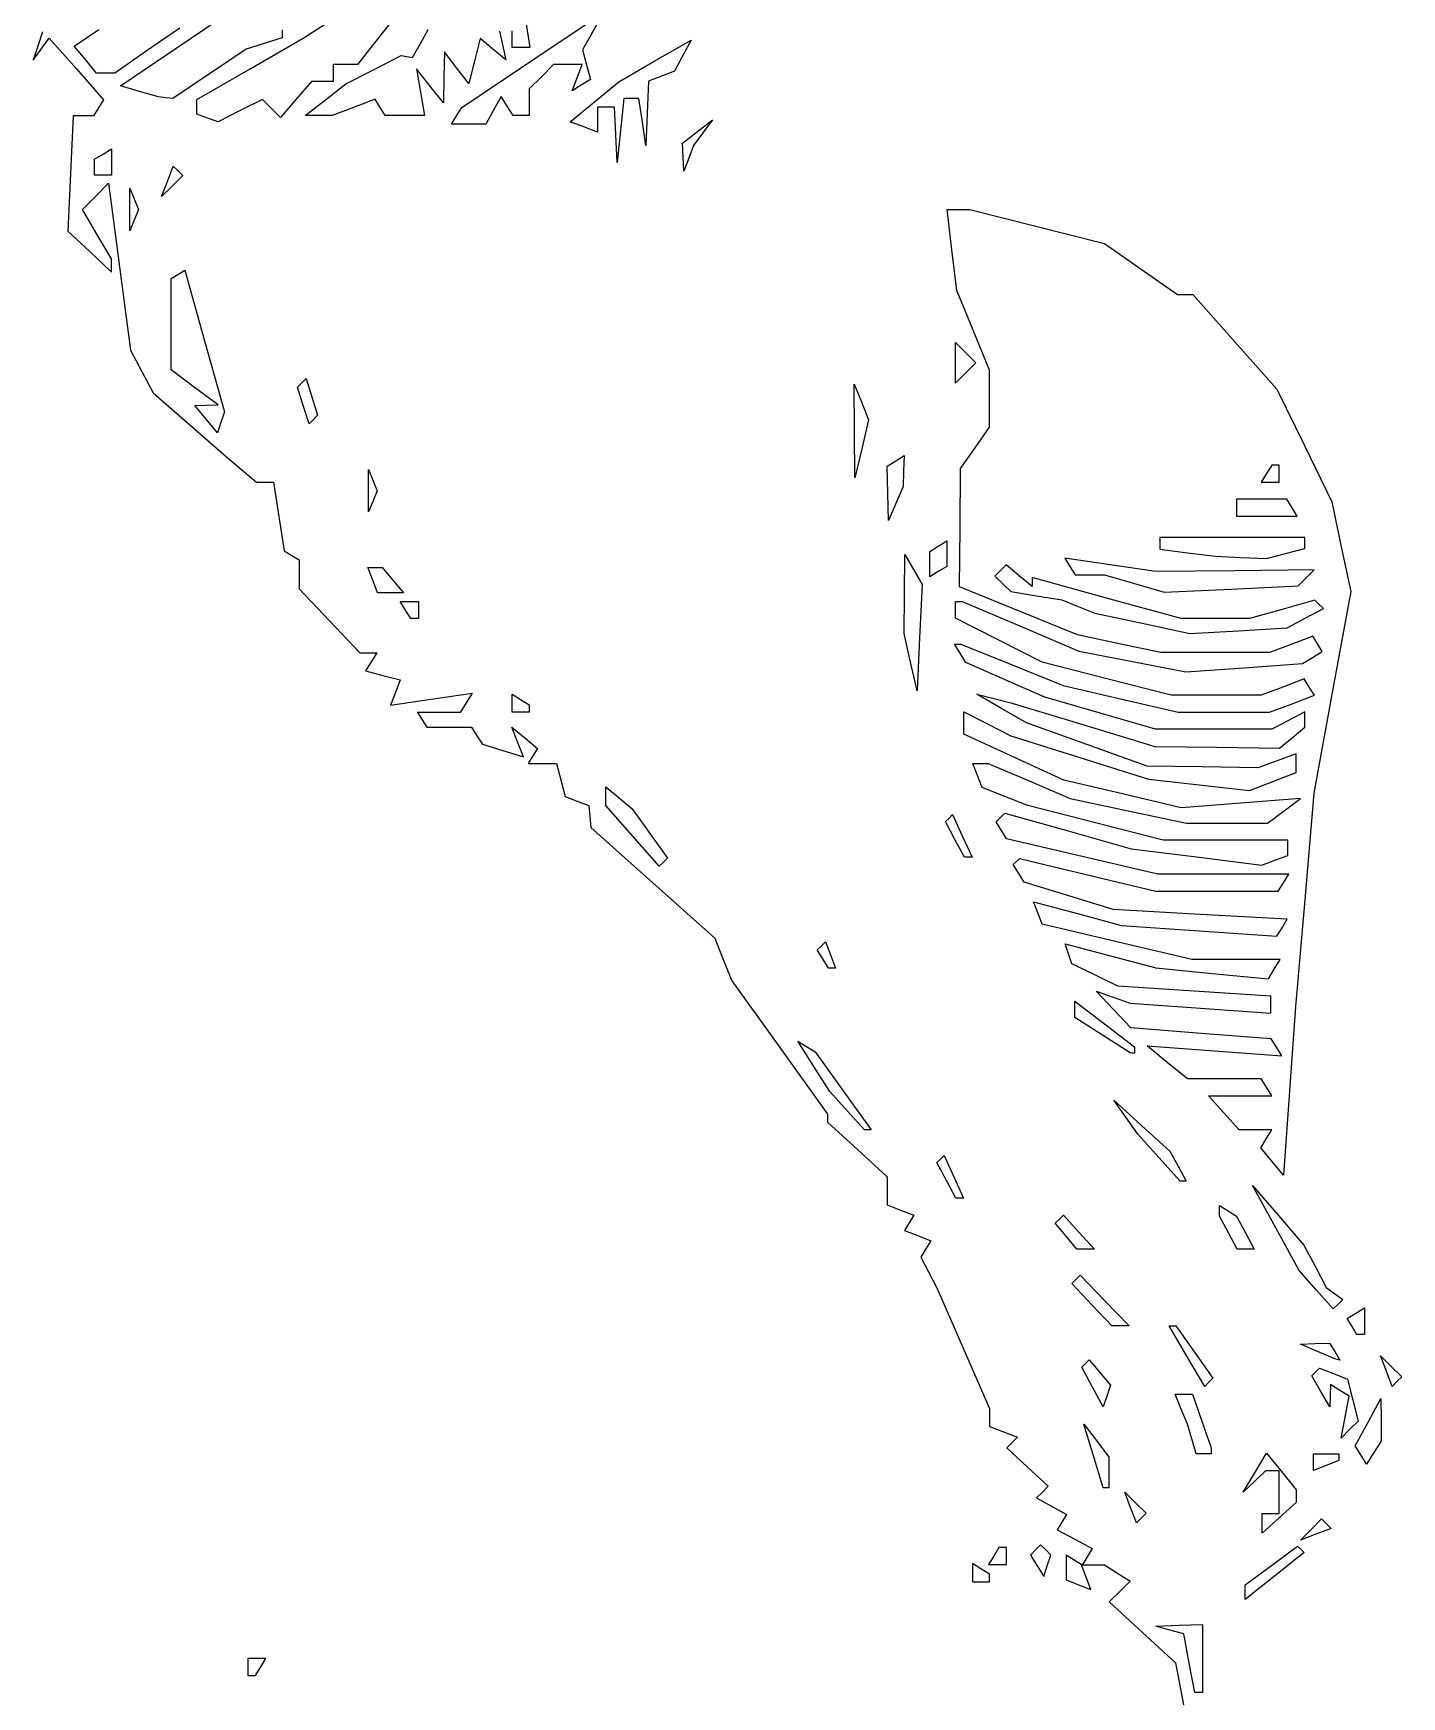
# Model space of a CAD drawing. Extents: x 137 to 489, y 18 to 824.
# Drawn here: x 360.4 to 488.9, y 187.8 to 343.9 of the extents above; entities that cross this region are included whole.
import ezdxf

# ---------------------------------------------------------------- set-up
doc = ezdxf.new("R2010")
doc.units = 0
doc.layers.add('Vrstva_1', color=7, linetype='CONTINUOUS')

msp = doc.modelspace()

# ---------------------------------------------------------------- linework, layer by layer
at = {"layer": 'Vrstva_1', "color": 7}
for p, q in [((385.757348, 343.494255), (390.993279, 346.853877)), ((368.590025, 339.013389), (378.628951, 345.813392)), ((406.556419, 345.613521), (407.029861, 342.613502)), ((407.589477, 341.63725), (414.557348, 346.309852)), ((361.266491, 344.083635), (360.839424, 342.744321)), ((361.163906, 342.451729), (361.915483, 343.498479)), ((361.915483, 343.498479), (364.456998, 340.603852)), ((364.260246, 342.73542), (365.408787, 343.514466)), ((365.408787, 343.514466), (366.557357, 344.293512)), ((374.157241, 344.430822), (371.114249, 342.322016)), ((380.757345, 340.614709), (385.757348, 343.494255)), ((383.757506, 343.51886), (382.0824, 342.987194)), ((383.757506, 344.264939), (383.757506, 343.51886)), ((393.773613, 344.741244), (392.30742, 342.877266)), ((396.750019, 342.986173), (397.486488, 344.302214)), ((404.175855, 344.129272), (404.765433, 341.444891)), ((405.357364, 342.613502), (405.357364, 344.166293)), ((412.701704, 343.699852), (411.966567, 342.38622)), ((413.436869, 345.013483), (412.701704, 343.699852)), ((360.839424, 342.744321), (360.412356, 341.405008)), ((360.412356, 341.405008), (361.163906, 342.451729)), ((365.306769, 341.474457), (364.260246, 342.73542)), ((371.114249, 342.322016), (368.071257, 340.213238)), ((380.407323, 342.455556), (376.966403, 340.133272)), ((382.0824, 342.987194), (380.407323, 342.455556)), ((392.30742, 342.877266), (390.841228, 341.013317)), ((396.013521, 341.670161), (396.750019, 342.986173)), ((399.008239, 342.213506), (398.957499, 339.813496)), ((400.142891, 340.715197), (399.008239, 342.213506)), ((402.341613, 343.456498), (401.80955, 341.336693)), ((403.553537, 342.450709), (402.341613, 343.456498)), ((404.765433, 341.444891), (403.553537, 342.450709)), ((406.193613, 342.613502), (405.357364, 342.613502)), ((407.029861, 342.613502), (406.193613, 342.613502)), ((411.966567, 342.38622), (412.331669, 340.990157)), ((418.754494, 341.345877), (422.151647, 343.297672)), ((422.151647, 343.297672), (421.376712, 341.849707)), ((364.456998, 340.603852), (366.998513, 337.709225)), ((366.353263, 340.213493), (365.306769, 341.474457)), ((375.75737, 337.735191), (380.757345, 340.614709)), ((389.699291, 341.013317), (388.557354, 341.013317)), ((388.557354, 341.013317), (388.557354, 340.213323)), ((390.841228, 341.013317), (389.699291, 341.013317)), ((389.757345, 339.187238), (392.348976, 340.516573)), ((392.348976, 340.516573), (394.94058, 341.845909)), ((394.94058, 341.845909), (395.477065, 341.758035)), ((395.477065, 341.758035), (396.013521, 341.670161)), ((397.639559, 339.013502), (396.372643, 340.613518)), ((396.372643, 340.613518), (396.754072, 338.413521)), ((401.277515, 339.216888), (400.142891, 340.715197)), ((400.621606, 336.96462), (407.589477, 341.63725)), ((401.80955, 341.336693), (401.277515, 339.216888)), ((409.243068, 341.013487), (408.100224, 339.870614)), ((410.585811, 341.013487), (409.243068, 341.013487)), ((411.928526, 341.013487), (410.585811, 341.013487)), ((411.452107, 339.77194), (411.928526, 341.013487)), ((412.331669, 340.990157), (412.696743, 339.594066)), ((415.357313, 339.39411), (418.754494, 341.345877)), ((420.601776, 340.401713), (419.379562, 339.932693)), ((421.376712, 341.849707), (420.601776, 340.401713)), ((367.212302, 340.213493), (366.353263, 340.213493)), ((367.212189, 340.213238), (367.212302, 340.213493)), ((368.071257, 340.213238), (367.212189, 340.213238)), ((370.373698, 338.493118), (368.590025, 339.013389)), ((376.966403, 340.133272), (373.525455, 337.811017)), ((386.512951, 339.413301), (385.065553, 337.722888)), ((387.535153, 339.413301), (386.512951, 339.413301)), ((388.557354, 339.413301), (387.535153, 339.413301)), ((387.849458, 337.700353), (389.757345, 339.187238)), ((388.557354, 340.213323), (388.557354, 339.413301)), ((398.906476, 337.413515), (397.639559, 339.013502)), ((398.957499, 339.813496), (398.906476, 337.413515)), ((408.100224, 339.870614), (406.957351, 338.72777)), ((410.975688, 338.530365), (411.452107, 339.77194)), ((411.836202, 339.06223), (410.975688, 338.530365)), ((412.696743, 339.594066), (411.836202, 339.06223)), ((413.085912, 337.516781), (415.357313, 339.39411)), ((418.15732, 339.463701), (418.037414, 336.438595)), ((419.379562, 339.932693), (418.15732, 339.463701)), ((366.998513, 337.709225), (366.533688, 336.957109)), ((372.15737, 337.972876), (370.373698, 338.493118)), ((372.841342, 337.893222), (372.15737, 337.972876)), ((372.841483, 337.890671), (372.841342, 337.893222)), ((373.525455, 337.811017), (372.841483, 337.890671)), ((375.75737, 337.040986), (375.75737, 337.735191)), ((381.919351, 337.731307), (379.838353, 336.682261)), ((382.768753, 336.881906), (381.919351, 337.731307)), ((385.065553, 337.722888), (383.618183, 336.032476)), ((385.941572, 336.213468), (387.849458, 337.700353)), ((392.500743, 337.752369), (390.476976, 336.982932)), ((392.976255, 336.982932), (392.500743, 337.752369)), ((396.754072, 338.413521), (397.135502, 336.213496)), ((404.335928, 338.018939), (403.606913, 336.71622)), ((404.893871, 337.116217), (404.335928, 338.018939)), ((406.957351, 338.72777), (406.957351, 337.470633)), ((406.957351, 337.470633), (406.957351, 336.213468)), ((410.814482, 335.63948), (413.085912, 337.516781)), ((415.85383, 337.813483), (415.54012, 334.813493)), ((416.5524, 337.813483), (415.85383, 337.813483)), ((417.25097, 337.813483), (416.5524, 337.813483)), ((417.584239, 335.613487), (417.25097, 337.813483)), ((364.163272, 336.203405), (363.916091, 330.788296)), ((365.116082, 336.204198), (364.163272, 336.203405)), ((366.068863, 336.204992), (365.116082, 336.204198)), ((366.533688, 336.957109), (366.068863, 336.204992)), ((375.75737, 336.346809), (375.75737, 337.040986)), ((376.757348, 335.989928), (375.75737, 336.346809)), ((377.757354, 335.633017), (376.757348, 335.989928)), ((379.838353, 336.682261), (377.757354, 335.633017)), ((383.618183, 336.032476), (382.768753, 336.881906)), ((387.197376, 336.213468), (385.941572, 336.213468)), ((387.197405, 336.213496), (387.197376, 336.213468)), ((388.453209, 336.213496), (387.197405, 336.213496)), ((390.476976, 336.982932), (388.453209, 336.213496)), ((393.451795, 336.213496), (392.976255, 336.982932)), ((395.293663, 336.213496), (393.451795, 336.213496)), ((397.135502, 336.213496), (395.293663, 336.213496)), ((399.662929, 335.413474), (400.142268, 336.189061)), ((400.142268, 336.189061), (400.621606, 336.96462)), ((403.606913, 336.71622), (402.877843, 335.413474)), ((405.451786, 336.213468), (404.893871, 337.116217)), ((406.204583, 336.213468), (405.451786, 336.213468)), ((406.957351, 336.213468), (406.204583, 336.213468)), ((414.157323, 337.01349), (413.357329, 337.01349)), ((413.357329, 337.01349), (413.357329, 335.838586)), ((413.357329, 335.838586), (413.357329, 334.66371)), ((414.957317, 337.01349), (414.157323, 337.01349)), ((415.091962, 334.413468), (414.957317, 337.01349)), ((418.037414, 336.438595), (417.917509, 333.41349)), ((422.757241, 334.715528), (424.157216, 335.813471)), ((424.157216, 335.813471), (423.264643, 334.61348)), ((401.2704, 335.413474), (399.662929, 335.413474)), ((402.877843, 335.413474), (401.2704, 335.413474)), ((412.085906, 335.151581), (410.814482, 335.63948)), ((413.357329, 334.66371), (412.085906, 335.151581)), ((415.226324, 331.813474), (415.091962, 334.413468)), ((415.54012, 334.813493), (415.226324, 331.813474)), ((417.917509, 333.41349), (417.584239, 335.613487)), ((421.357238, 333.617556), (422.757241, 334.715528)), ((423.264643, 334.61348), (422.372069, 333.41349)), ((366.157361, 332.119049), (366.957354, 332.613468)), ((366.957354, 332.613468), (367.757348, 333.107915)), ((367.757348, 333.107915), (367.757348, 331.860699)), ((421.42045, 332.315518), (421.357238, 333.617556)), ((422.372069, 333.41349), (421.927795, 332.213471)), ((366.157361, 331.366252), (366.157361, 332.119049)), ((366.157361, 330.613483), (366.157361, 331.366252)), ((367.757348, 331.860699), (367.757348, 330.613483)), ((373.008784, 330.047858), (373.55502, 331.482387)), ((373.55502, 331.482387), (374.002866, 331.034542)), ((374.002866, 331.034542), (374.450683, 330.586696)), ((421.483663, 331.01348), (421.42045, 332.315518)), ((421.927937, 332.213471), (421.483663, 331.01348)), ((421.927795, 332.213471), (421.927937, 332.213471)), ((363.916091, 330.788296), (363.66891, 325.373216)), ((366.957354, 330.613483), (366.157361, 330.613483)), ((366.249005, 328.634391), (367.478957, 329.864372)), ((367.757348, 330.613483), (366.957354, 330.613483)), ((367.478957, 329.864372), (368.503058, 322.036809)), ((372.462576, 328.613357), (373.008784, 330.047858)), ((373.45663, 329.600041), (372.462576, 328.613357)), ((374.450683, 330.586696), (373.45663, 329.600041)), ((365.019024, 327.404409), (366.249005, 328.634391)), ((369.483676, 327.413367), (369.483676, 329.41338)), ((369.483676, 329.41338), (369.887187, 328.413373)), ((369.887187, 328.413373), (370.290699, 327.413367)), ((366.391106, 325.081644), (365.019024, 327.404409)), ((369.483676, 325.413383), (369.483676, 327.413367)), ((369.887187, 326.413361), (369.483676, 325.413383)), ((370.290699, 327.413367), (369.887187, 326.413361)), ((446.639953, 323.615282), (446.187827, 327.415294)), ((446.187827, 327.415294), (447.244554, 327.415294)), ((447.244554, 327.415294), (448.301282, 327.415294)), ((448.301282, 327.415294), (454.629232, 325.80995)), ((363.66891, 325.373216), (365.716063, 323.450022)), ((367.763187, 322.758879), (366.391106, 325.081644)), ((454.629232, 325.80995), (460.957209, 324.204605)), ((365.716063, 323.450022), (367.763187, 321.526828)), ((447.092107, 319.815298), (446.639953, 323.615282)), ((460.957209, 324.204605), (464.380611, 321.809953)), ((367.763187, 322.142854), (367.763187, 322.758879)), ((367.763187, 321.526828), (367.763187, 322.142854)), ((368.503058, 322.036809), (369.527159, 314.209219)), ((373.995269, 321.314003), (374.633178, 321.708246)), ((374.633178, 321.708246), (376.496532, 315.064998)), ((464.380611, 321.809953), (467.803984, 319.415301)), ((373.357361, 320.919732), (373.995269, 321.314003)), ((373.357361, 316.633691), (373.357361, 320.919732)), ((448.624658, 316.066989), (447.092107, 319.815298)), ((467.803984, 319.415301), (468.516614, 319.415301)), ((468.516614, 319.415301), (469.229244, 319.415301)), ((469.229244, 319.415301), (473.184255, 314.977833)), ((373.357361, 312.347622), (373.357361, 316.633691)), ((450.157209, 312.31868), (448.624658, 316.066989)), ((369.527159, 314.209219), (370.594772, 312.207477)), ((376.496532, 315.064998), (378.359887, 308.421751)), ((446.957348, 313.013225), (446.957348, 314.933216)), ((446.957348, 314.933216), (447.917357, 313.973235)), ((447.917357, 313.973235), (448.877367, 313.013225)), ((473.184255, 314.977833), (477.139294, 310.540394)), ((375.557357, 310.706249), (373.357361, 312.347622)), ((446.957348, 311.093235), (446.957348, 313.013225)), ((448.877367, 313.013225), (447.917357, 312.053216)), ((450.157209, 309.644986), (450.157209, 312.31868)), ((370.594772, 312.207477), (371.662384, 310.205735)), ((377.757354, 309.064847), (375.557357, 310.706249)), ((385.211282, 310.734397), (385.611279, 311.134394)), ((385.757348, 309.013824), (385.211282, 310.734397)), ((385.611279, 311.134394), (386.011276, 311.534391)), ((386.011276, 311.534391), (386.557342, 309.813817)), ((437.489943, 306.613814), (437.458762, 311.013836)), ((437.458762, 311.013836), (438.133805, 309.344825)), ((447.917357, 312.053216), (446.957348, 311.093235)), ((371.662384, 310.205735), (375.1128, 307.200926)), ((386.557342, 309.813817), (387.103436, 308.093244)), ((438.133805, 309.344825), (438.808847, 307.675843)), ((450.157209, 306.971291), (450.157209, 309.644986)), ((477.139294, 310.540394), (479.716186, 305.255339)), ((375.561439, 309.013824), (376.659411, 309.039335)), ((376.630157, 307.726101), (375.561439, 309.013824)), ((377.698876, 306.438378), (376.630157, 307.726101)), ((376.659411, 309.039335), (377.757354, 309.064847)), ((378.359887, 308.421751), (378.029367, 307.430249)), ((386.303443, 307.29325), (385.757348, 309.013824)), ((386.703439, 307.693247), (386.303443, 307.29325)), ((387.103436, 308.093244), (386.703439, 307.693247)), ((438.808847, 307.675843), (438.164986, 304.944832)), ((375.1128, 307.200926), (378.563187, 304.196117)), ((378.029367, 307.429909), (377.698876, 306.438378)), ((378.029367, 307.430249), (378.029367, 307.429909)), ((437.521124, 302.21382), (437.489943, 306.613814)), ((448.800945, 305.034945), (450.157209, 306.971291)), ((438.165014, 304.944832), (437.521124, 302.21382)), ((438.164986, 304.944832), (438.165014, 304.944832)), ((447.444652, 303.09857), (448.800945, 305.034945)), ((479.716186, 305.255339), (482.293077, 299.970312)), ((378.563187, 304.196117), (379.963191, 303.000917)), ((379.963191, 303.000917), (381.363222, 301.805008)), ((391.883669, 301.01383), (391.883669, 303.013814)), ((391.883669, 303.013814), (392.287181, 302.013836)), ((440.557569, 303.319389), (441.357562, 303.813836)), ((440.613694, 300.76662), (440.557569, 303.319389)), ((441.357562, 303.813836), (442.157556, 304.308255)), ((442.157556, 304.308255), (442.10143, 302.861027)), ((447.400998, 297.54652), (447.444652, 303.09857)), ((476.651792, 303.413839), (476.157345, 302.613846)), ((477.004564, 303.413839), (476.651792, 303.413839)), ((477.357364, 303.413839), (477.004564, 303.413839)), ((477.357364, 302.613846), (477.357364, 303.413839)), ((381.363222, 301.805008), (382.153776, 301.805008)), ((382.153776, 301.805008), (382.944302, 301.805008)), ((382.944302, 301.805008), (383.458847, 298.587288)), ((392.287181, 302.013836), (392.690693, 301.01383)), ((442.045304, 301.413827), (441.357761, 299.813811)), ((442.10143, 302.861027), (442.045304, 301.413827)), ((476.157345, 302.613846), (475.662926, 301.813852)), ((475.662926, 301.813852), (476.510145, 301.813852)), ((476.510145, 301.813852), (477.357364, 301.813852)), ((477.357364, 301.813852), (477.357364, 302.613846)), ((391.883669, 299.013817), (391.883669, 301.01383)), ((392.287181, 300.013824), (391.883669, 299.013817)), ((392.690693, 301.01383), (392.287181, 300.013824)), ((440.66982, 298.213824), (440.613694, 300.76662)), ((441.357364, 299.813811), (440.66982, 298.213824)), ((441.357761, 299.813811), (441.357364, 299.813811)), ((475.710151, 300.213865), (473.357367, 300.213865)), ((473.357367, 300.213865), (473.357367, 299.413843)), ((478.062935, 300.213865), (475.710151, 300.213865)), ((478.557354, 299.413843), (478.062935, 300.213865)), ((482.293077, 299.970312), (483.177118, 295.755591)), ((383.458847, 298.587288), (383.973392, 295.36954)), ((473.357367, 299.413843), (473.357367, 298.613849)), ((473.357367, 298.613849), (476.20457, 298.613849)), ((476.20457, 298.613849), (479.051773, 298.613849)), ((479.051773, 298.613849), (478.557354, 299.413843)), ((447.357345, 291.994441), (447.400998, 297.54652)), ((383.973392, 295.36954), (384.668306, 294.940063)), ((444.557367, 295.319395), (445.357361, 295.813814)), ((444.557367, 294.119405), (444.557367, 295.319395)), ((445.357361, 295.813814), (446.157354, 296.308233)), ((446.157354, 296.308233), (446.157354, 295.108243)), ((446.157354, 295.108243), (446.157354, 293.908252)), ((472.956406, 296.613893), (466.156885, 296.613893)), ((466.156885, 296.613893), (466.157112, 296.064567)), ((466.157112, 296.064567), (466.157367, 295.515269)), ((466.157367, 295.515269), (468.757361, 295.192602)), ((468.757361, 295.192602), (471.357354, 294.869934)), ((479.755899, 296.613893), (472.956406, 296.613893)), ((476.157345, 294.635735), (477.957345, 295.118107)), ((477.957345, 295.118107), (479.757345, 295.600479)), ((479.756636, 296.107172), (479.755899, 296.613893)), ((479.757345, 295.600479), (479.756636, 296.107172)), ((483.177118, 295.755591), (484.061159, 291.540841)), ((384.668306, 294.940063), (385.363219, 294.510586)), ((385.363219, 294.510586), (385.371723, 293.15778)), ((392.268047, 292.613811), (391.807559, 293.81383)), ((391.807559, 293.81383), (392.484501, 293.81383)), ((392.484501, 293.81383), (393.161443, 293.81383)), ((393.161443, 293.81383), (394.157367, 292.613811)), ((442.183011, 291.313814), (442.208523, 295.01382)), ((442.208523, 295.01382), (443.022435, 293.61651)), ((443.022435, 293.61651), (443.836346, 292.219228)), ((444.557367, 292.919386), (444.557367, 294.119405)), ((446.157354, 293.908252), (445.357361, 293.413833)), ((451.718702, 294.039298), (451.191345, 293.511969)), ((452.938025, 293.027357), (451.718702, 294.039298)), ((461.487373, 294.050806), (457.217405, 294.687638)), ((457.217405, 294.687638), (457.703121, 293.901704)), ((457.703121, 293.901704), (458.188866, 293.11577)), ((465.757342, 293.413975), (461.487373, 294.050806)), ((471.357354, 294.869934), (473.757364, 294.752806)), ((480.632797, 293.569313), (473.195083, 293.491644)), ((473.757364, 294.752806), (476.157345, 294.635735)), ((479.885641, 292.822129), (480.632797, 293.569313)), ((385.371723, 293.15778), (385.380227, 291.805002)), ((392.728535, 291.41382), (392.268047, 292.613811)), ((394.157367, 292.613811), (395.153263, 291.41382)), ((443.836346, 292.219228), (443.598236, 287.216532)), ((445.357361, 293.413833), (444.557367, 292.919386)), ((452.884904, 289.743817), (447.357345, 291.994441)), ((451.191345, 293.511969), (450.664016, 292.984639)), ((450.664016, 292.984639), (451.41069, 292.264129)), ((451.41069, 292.264129), (452.157364, 291.543619)), ((454.157348, 292.015389), (452.938025, 293.027357)), ((461.151723, 290.935644), (454.157348, 292.86)), ((454.157348, 292.86), (454.157348, 292.437694)), ((454.157348, 292.437694), (454.157348, 292.015389)), ((458.188866, 293.11577), (459.573109, 293.114183)), ((459.573109, 293.114183), (460.957351, 293.112567)), ((460.957351, 293.112567), (463.757357, 292.294035)), ((463.757357, 292.294035), (466.557364, 291.475474)), ((473.195083, 293.491644), (465.757342, 293.413975)), ((472.847924, 291.775266), (479.138485, 292.074973)), ((479.138485, 292.074973), (479.885641, 292.822129)), ((385.380227, 291.805002), (388.22366, 288.805011)), ((393.940913, 291.41382), (392.728535, 291.41382)), ((395.153263, 291.41382), (393.940913, 291.41382)), ((395.357357, 289.813833), (394.862939, 290.613827)), ((394.862939, 290.613827), (395.710129, 290.613827)), ((395.710129, 290.613827), (396.557348, 290.613827)), ((396.557348, 290.613827), (396.557348, 289.813833)), ((442.157499, 287.613836), (442.183011, 291.313814)), ((446.957348, 289.828772), (446.957348, 290.615301)), ((446.957348, 290.615301), (447.273581, 290.615301)), ((447.273581, 290.615301), (447.589814, 290.615301)), ((447.589814, 290.615301), (453.073578, 288.288737)), ((452.157364, 291.543619), (454.557345, 291.155329)), ((454.557345, 291.155329), (456.957354, 290.767039)), ((456.957354, 290.767039), (458.497417, 290.149824)), ((468.146098, 289.011288), (461.151723, 290.935644)), ((466.557364, 291.475474), (472.847924, 291.775153)), ((472.847924, 291.775153), (472.847924, 291.775266)), ((480.707376, 290.730331), (477.632381, 289.876479)), ((481.100882, 290.336854), (480.707376, 290.730331)), ((484.061159, 291.540841), (482.33588, 282.078057)), ((395.851776, 289.013811), (395.357357, 289.813833)), ((396.204576, 289.013811), (395.851776, 289.013811)), ((396.557348, 289.013811), (396.204576, 289.013811)), ((396.557348, 289.813833), (396.557348, 289.013811)), ((446.957348, 289.042243), (446.957348, 289.828772)), ((451.034079, 286.976409), (446.957348, 289.042243)), ((458.412463, 287.493165), (452.884904, 289.743817)), ((458.497417, 290.149824), (460.03748, 289.532608)), ((460.03748, 289.532608), (464.497427, 288.565597)), ((471.351742, 289.016957), (468.146098, 289.011288)), ((474.557357, 289.022627), (471.351742, 289.016957)), ((477.632381, 289.876479), (474.557357, 289.022627)), ((478.10863, 288.131329), (479.801509, 289.037339)), ((479.801509, 289.037339), (481.494387, 289.943348)), ((481.494387, 289.943348), (481.100882, 290.336854)), ((388.22366, 288.805011), (391.067121, 285.80502)), ((442.757509, 284.913836), (442.157499, 287.613836)), ((453.073578, 288.288737), (458.557342, 285.962202)), ((462.324274, 286.654224), (458.412463, 287.493165)), ((464.497427, 288.565597), (468.957345, 287.598557)), ((468.957345, 287.598557), (473.532973, 287.863597)), ((473.532973, 287.86629), (478.10863, 288.131329)), ((473.532973, 287.863597), (473.532973, 287.86629)), ((480.500702, 287.354154), (478.476964, 286.584718)), ((480.942085, 286.639994), (480.500702, 287.354154)), ((391.067121, 285.80502), (391.86394, 285.80502)), ((391.86394, 285.80502), (392.660787, 285.80502)), ((392.660787, 285.80502), (392.133061, 284.951169)), ((443.5956, 287.216532), (443.35749, 282.213836)), ((443.598236, 287.216532), (443.5956, 287.216532)), ((447.398277, 285.749093), (446.862926, 286.615304)), ((446.862926, 286.615304), (447.172214, 286.615304)), ((447.172214, 286.615304), (447.481502, 286.615304)), ((447.933628, 284.882882), (447.398277, 285.749093)), ((447.481502, 286.615304), (452.28223, 284.664586)), ((455.110781, 284.910605), (451.034079, 286.976409)), ((458.557342, 285.962202), (463.570072, 284.982151)), ((466.236113, 285.815282), (462.324274, 286.654224)), ((471.344655, 285.815282), (466.236113, 285.815282)), ((476.453197, 285.815282), (471.344655, 285.815282)), ((478.476964, 286.584718), (476.453197, 285.815282)), ((480.461329, 285.355956), (481.383439, 285.925861)), ((481.383439, 285.925861), (480.942085, 286.639994)), ((392.133061, 284.951169), (391.605364, 284.097317)), ((443.35749, 282.213836), (442.757509, 284.913836)), ((451.645483, 283.262343), (447.933628, 284.882882)), ((452.28223, 284.664586), (457.082929, 282.713896)), ((461.162041, 283.362945), (455.110781, 284.910605)), ((463.570072, 284.982151), (468.582775, 284.002129)), ((468.582775, 284.002129), (474.061011, 284.394076)), ((474.061011, 284.394076), (479.539219, 284.78605)), ((479.539219, 284.78605), (480.461329, 285.355956)), ((391.605364, 284.097317), (393.230494, 283.672346)), ((393.230494, 283.672346), (394.855625, 283.247348)), ((394.855625, 283.247348), (394.400211, 282.060539)), ((455.357367, 281.641805), (451.645483, 283.262343)), ((457.082929, 282.713896), (462.469776, 281.464583)), ((467.213301, 281.815285), (461.162041, 283.362945)), ((479.700709, 283.354157), (477.676942, 282.584721)), ((480.177156, 282.583219), (479.700709, 283.354157)), ((394.400211, 282.060539), (393.944797, 280.873757)), ((393.944797, 280.873757), (397.769499, 281.447291)), ((397.769499, 281.447291), (401.594173, 282.020854)), ((401.033055, 281.112917), (400.471937, 280.205008)), ((401.594173, 282.020854), (401.033055, 281.112917)), ((405.357364, 281.061043), (405.357364, 281.908261)), ((405.357364, 281.908261), (406.157357, 281.413814)), ((405.357364, 280.213824), (405.357364, 281.061043)), ((406.157357, 281.413814), (406.957351, 280.919395)), ((451.290104, 280.565915), (448.957361, 281.907014)), ((448.957361, 281.907014), (450.557348, 281.507726)), ((450.557348, 281.507726), (452.157364, 281.108466)), ((452.157364, 281.108466), (458.915301, 279.062022)), ((460.554803, 280.128529), (455.357367, 281.641805)), ((462.469776, 281.464583), (467.856652, 280.215298)), ((471.433238, 281.815285), (467.213301, 281.815285)), ((475.653203, 281.815285), (471.433238, 281.815285)), ((477.676942, 282.584721), (475.653203, 281.815285)), ((478.553414, 281.013789), (480.653632, 281.81228)), ((480.653632, 281.81228), (480.177156, 282.583219)), ((482.33588, 282.078057), (480.610602, 272.615301)), ((398.471924, 280.205008), (396.47194, 280.205008)), ((396.47194, 280.205008), (396.904564, 279.50502)), ((396.904564, 279.50502), (397.337187, 278.805005)), ((400.471937, 280.205008), (398.471924, 280.205008)), ((406.157357, 280.213824), (405.357364, 280.213824)), ((406.957351, 280.213824), (406.157357, 280.213824)), ((406.957351, 280.919395), (406.957351, 280.566595)), ((406.957351, 280.566595), (406.957351, 280.213824)), ((447.757342, 279.202025), (447.757342, 280.256088)), ((447.757342, 280.256088), (449.957367, 279.126539)), ((453.622876, 279.224816), (451.290104, 280.565915)), ((465.752268, 278.615282), (460.554803, 280.128529)), ((467.856652, 280.215298), (472.15491, 280.215298)), ((472.15491, 280.215298), (476.453197, 280.215298)), ((476.453197, 280.215298), (478.553414, 281.013789)), ((479.757345, 280.271594), (478.20994, 279.443424)), ((479.757345, 279.541389), (479.757345, 280.271594)), ((479.757345, 278.811213), (479.757345, 279.541389)), ((397.337187, 278.805005), (399.442734, 278.805005)), ((399.442734, 278.805005), (401.548309, 278.805005)), ((401.548309, 278.805005), (402.057326, 278.012835)), ((402.057326, 278.012835), (402.566343, 277.220665)), ((405.869046, 277.425836), (405.329726, 278.83131)), ((405.329726, 278.83131), (406.539241, 277.827534)), ((447.757342, 278.147962), (447.757342, 279.202025)), ((452.446101, 275.995786), (447.757342, 278.147962)), ((449.957367, 279.126539), (452.157364, 277.996961)), ((452.157364, 277.996961), (458.62577, 275.96058)), ((459.290126, 277.189087), (453.622876, 279.224816)), ((458.915301, 279.062022), (465.673238, 277.015606)), ((471.207402, 278.615282), (465.752268, 278.615282)), ((476.662535, 278.615282), (471.207402, 278.615282)), ((478.20994, 279.443424), (476.662535, 278.615282)), ((478.569685, 277.825521), (479.757345, 278.811213)), ((402.566343, 277.220665), (404.487354, 276.620513)), ((404.487354, 276.620513), (406.408394, 276.020362)), ((406.408394, 276.020362), (405.869046, 277.425836)), ((406.539241, 277.827534), (407.748728, 276.823729)), ((407.748728, 276.823729), (407.310321, 276.114359)), ((464.957348, 275.153357), (459.290126, 277.189087)), ((465.673238, 277.015606), (471.527632, 276.927732)), ((471.527632, 276.927732), (477.382025, 276.839858)), ((477.382025, 276.839858), (478.569685, 277.825521)), ((407.310321, 276.114359), (406.871915, 275.405017)), ((406.871915, 275.405017), (408.194022, 275.405017)), ((408.194022, 275.405017), (409.516129, 275.405017)), ((409.516129, 275.405017), (409.920066, 273.860334)), ((449.039934, 274.288252), (448.607565, 275.415024)), ((448.607565, 275.415024), (449.316142, 275.415024)), ((449.316142, 275.415024), (450.024718, 275.415024)), ((450.024718, 275.415024), (453.871672, 273.766025)), ((457.134832, 273.843609), (452.446101, 275.995786)), ((458.62577, 275.96058), (465.094205, 273.924227)), ((470.157364, 275.084192), (464.957348, 275.153357)), ((475.357351, 275.015027), (470.157364, 275.084192)), ((477.157351, 275.668923), (475.357351, 275.015027)), ((478.957351, 276.322847), (477.157351, 275.668923)), ((478.957351, 275.449124), (478.957351, 276.322847)), ((478.957351, 274.575402), (478.957351, 275.449124)), ((409.920066, 273.860334), (410.324003, 272.315679)), ((449.472331, 273.161509), (449.039934, 274.288252)), ((453.871672, 273.766025), (457.718627, 272.117027)), ((462.646091, 272.547354), (457.134832, 273.843609)), ((465.094205, 273.924227), (469.825767, 273.400413)), ((469.825767, 273.400413), (474.557357, 272.87657)), ((474.557357, 272.87657), (476.757354, 273.726)), ((476.757354, 273.726), (478.957351, 274.575402)), ((410.324003, 272.315679), (411.445191, 271.885465)), ((411.445191, 271.885465), (412.56635, 271.455222)), ((414.157351, 272.339632), (414.157351, 273.209754)), ((414.157351, 273.209754), (415.394702, 272.182847)), ((414.157351, 271.469537), (414.157351, 272.339632)), ((415.394702, 272.182847), (416.632054, 271.155969)), ((451.614841, 272.31463), (449.472331, 273.161509)), ((453.757351, 271.46778), (451.614841, 272.31463)), ((457.718627, 272.117027), (463.190287, 270.966019)), ((468.157351, 271.251099), (462.646091, 272.547354)), ((473.757364, 271.689534), (468.157351, 271.251099)), ((479.357348, 272.12794), (473.757364, 271.689534)), ((477.804444, 270.97149), (479.357348, 272.12794)), ((480.610602, 272.615301), (479.749606, 262.615294)), ((412.56635, 271.455222), (412.650539, 270.430101)), ((412.650539, 270.430101), (412.734728, 269.405008)), ((416.66383, 268.614822), (414.157351, 271.469537)), ((416.632054, 271.155969), (418.281959, 268.838844)), ((446.027726, 269.950876), (446.362583, 270.285761)), ((446.362583, 270.285761), (446.697439, 270.620617)), ((446.697439, 270.620617), (447.610252, 268.617232)), ((450.797131, 269.921452), (451.205773, 270.330094)), ((451.205773, 270.330094), (451.614416, 270.738737)), ((451.614416, 270.738737), (457.541773, 269.075509)), ((460.108035, 269.841402), (453.757351, 271.46778)), ((463.190287, 270.966019), (468.661946, 269.815011)), ((476.25154, 269.815011), (477.804444, 270.97149)), ((412.734728, 269.405008), (418.553972, 264.20502)), ((419.17028, 265.760107), (416.66383, 268.614822)), ((418.281959, 268.838844), (419.931893, 266.52172)), ((446.920696, 268.282375), (446.027726, 269.950876)), ((447.610252, 268.617232), (448.523065, 266.613846)), ((451.284293, 269.13325), (450.797131, 269.921452)), ((451.771427, 268.34502), (451.284293, 269.13325)), ((457.541773, 269.075509), (463.469159, 267.41228)), ((466.45869, 268.215024), (460.108035, 269.841402)), ((468.661946, 269.815011), (472.456743, 269.815011)), ((472.456743, 269.815011), (476.25154, 269.815011)), ((447.813638, 266.613846), (446.920696, 268.282375)), ((458.863427, 266.680006), (451.771427, 268.34502)), ((463.469159, 267.41228), (469.602539, 266.634652)), ((472.308038, 268.215024), (466.45869, 268.215024)), ((478.157357, 268.215024), (472.308038, 268.215024)), ((478.157357, 267.500608), (478.157357, 268.215024)), ((478.157357, 266.786192), (478.157357, 267.500608)), ((419.551087, 266.140913), (419.17028, 265.760107)), ((419.931893, 266.52172), (419.551087, 266.140913)), ((448.168337, 266.613846), (447.813638, 266.613846)), ((448.523065, 266.613846), (448.168337, 266.613846)), ((452.397146, 265.920293), (452.680724, 266.203871)), ((452.911606, 265.087871), (452.397146, 265.920293)), ((452.680724, 266.203871), (452.964302, 266.487449)), ((452.964302, 266.487449), (459.360822, 264.95691)), ((465.955398, 265.01502), (458.863427, 266.680006)), ((469.602539, 266.634652), (475.735918, 265.856995)), ((475.735918, 265.856995), (476.946652, 266.321594)), ((476.946652, 266.321594), (478.157357, 266.786192)), ((418.553972, 264.20502), (424.373216, 259.005005)), ((453.426094, 264.25542), (452.911606, 265.087871)), ((457.59172, 262.976655), (453.426094, 264.25542)), ((459.360822, 264.95691), (465.757342, 263.426343)), ((472.103603, 265.01502), (465.955398, 265.01502)), ((478.25178, 265.01502), (472.103603, 265.01502)), ((477.262942, 263.415005), (477.757361, 264.215027)), ((477.757361, 264.215027), (478.25178, 265.01502)), ((454.682154, 261.377093), (454.275071, 262.437987)), ((454.275071, 262.437987), (458.416205, 261.317594)), ((461.757345, 261.697918), (457.59172, 262.976655)), ((465.757342, 263.426343), (471.510142, 263.420674)), ((471.510142, 263.420674), (477.262942, 263.415005)), ((479.749606, 262.615294), (478.888639, 252.615288)), ((455.089266, 260.316198), (454.682154, 261.377093)), ((458.416205, 261.317594), (462.557367, 260.197228)), ((469.934277, 261.242164), (461.757345, 261.697918)), ((478.111238, 260.786438), (469.934277, 261.242164)), ((477.617244, 259.987153), (478.111238, 260.786438)), ((462.122334, 258.665017), (455.089266, 260.316198)), ((462.557367, 260.197228), (469.840309, 259.692576)), ((469.840309, 259.692576), (477.123279, 259.187896)), ((477.123279, 259.187896), (477.617244, 259.987153)), ((424.373216, 259.005005), (425.170375, 257.00502)), ((433.99715, 257.920299), (434.378409, 258.301587)), ((434.52445, 257.067071), (433.99715, 257.920299)), ((434.378409, 258.301587), (434.759698, 258.682847)), ((434.759698, 258.682847), (435.233424, 257.448359)), ((457.569808, 257.553751), (457.264091, 258.493635)), ((457.264091, 258.493635), (461.510731, 257.356602)), ((469.155402, 257.013865), (462.122334, 258.665017)), ((425.170375, 257.00502), (425.967534, 255.005008)), ((435.05178, 256.213843), (434.52445, 257.067071)), ((435.379465, 256.213843), (435.05178, 256.213843)), ((435.233424, 257.448359), (435.70715, 256.213843)), ((435.70715, 256.213843), (435.379465, 256.213843)), ((457.875496, 256.613839), (457.569808, 257.553751)), ((460.036432, 255.560598), (457.875496, 256.613839)), ((461.510731, 257.356602), (465.757342, 256.21954)), ((465.757342, 256.21954), (471.045572, 255.712195)), ((473.303594, 257.013865), (469.155402, 257.013865)), ((477.451786, 257.013865), (473.303594, 257.013865)), ((476.333773, 255.204879), (476.892765, 256.109357)), ((476.892765, 256.109357), (477.451786, 257.013865)), ((425.967534, 255.005008), (430.466882, 248.7564)), ((462.197395, 254.507357), (460.036432, 255.560598)), ((469.377383, 254.042192), (462.197395, 254.507357)), ((471.045572, 255.712195), (476.333773, 255.204879)), ((458.157487, 252.333836), (458.157487, 253.095987)), ((458.157487, 253.095987), (460.957493, 250.960309)), ((461.791871, 252.312832), (460.157357, 254.036381)), ((460.157357, 254.036381), (461.757345, 253.472712)), ((461.757345, 253.472712), (463.357361, 252.909071)), ((476.557342, 253.577027), (469.377383, 254.042192)), ((476.557342, 252.776608), (476.557342, 253.577027)), ((458.157487, 251.571685), (458.157487, 252.333836)), ((460.757509, 249.906586), (458.157487, 251.571685)), ((463.426356, 250.589282), (461.791871, 252.312832)), ((463.357361, 252.909071), (469.957351, 252.44263)), ((469.957351, 252.44263), (476.557342, 251.976217)), ((476.557342, 251.976217), (476.557342, 252.776608)), ((478.888639, 252.615288), (478.322929, 244.687663)), ((463.357502, 248.241515), (460.757509, 249.906586)), ((460.957493, 250.960309), (463.757499, 248.824658)), ((470.019232, 250.080888), (463.426356, 250.589282)), ((476.612107, 249.572494), (470.019232, 250.080888)), ((430.466882, 248.7564), (434.96623, 242.507792)), ((433.663228, 246.982904), (432.157351, 249.351959)), ((432.157351, 249.351959), (432.974466, 248.848724)), ((432.974466, 248.848724), (433.791609, 248.34549)), ((433.791609, 248.34549), (436.424173, 244.679669)), ((463.757499, 248.824658), (463.757499, 248.519594)), ((463.757499, 248.519594), (463.757499, 248.214557)), ((466.845987, 247.358183), (464.957348, 248.902498)), ((464.957348, 248.902498), (471.281754, 248.433307)), ((471.281754, 248.433307), (477.606132, 247.964088)), ((477.109134, 248.768306), (476.612107, 249.572494)), ((477.606132, 247.964088), (477.109134, 248.768306)), ((435.169106, 244.613849), (433.663228, 246.982904)), ((463.557345, 248.227342), (463.357502, 248.241515)), ((463.557373, 248.228731), (463.557345, 248.227342)), ((463.757499, 248.214557), (463.557373, 248.228731)), ((468.734598, 245.813839), (466.845987, 247.358183)), ((472.198762, 245.813839), (468.734598, 245.813839)), ((475.662926, 245.813839), (472.198762, 245.813839)), ((476.157345, 245.013846), (475.662926, 245.813839)), ((436.802683, 242.813849), (435.169106, 244.613849)), ((436.424173, 244.679669), (439.056765, 241.013849)), ((462.948009, 242.213839), (461.818573, 243.813855)), ((461.818573, 243.813855), (464.456863, 241.413846)), ((472.157348, 242.613865), (470.709383, 244.213852)), ((470.709383, 244.213852), (473.680573, 244.213852)), ((473.680573, 244.213852), (476.651792, 244.213852)), ((476.651792, 244.213852), (476.157345, 245.013846)), ((478.323071, 244.686217), (477.757361, 236.758564)), ((478.322929, 244.687663), (478.323071, 244.686217)), ((434.96623, 242.507792), (434.96623, 242.131691)), ((434.96623, 242.131691), (434.96623, 241.755591)), ((438.436261, 241.013849), (436.802683, 242.813849)), ((464.077446, 240.613852), (462.948009, 242.213839)), ((473.605342, 241.013849), (472.157348, 242.613865)), ((434.96623, 241.755591), (437.766236, 239.185843)), ((438.746513, 241.013849), (438.436261, 241.013849)), ((439.056765, 241.013849), (438.746513, 241.013849)), ((466.06714, 238.413855), (464.077446, 240.613852)), ((464.456863, 241.413846), (467.095153, 239.013865)), ((475.128567, 241.013849), (473.605342, 241.013849)), ((476.651792, 241.013849), (475.128567, 241.013849)), ((476.135688, 240.178819), (476.651792, 241.013849)), ((437.766236, 239.185843), (440.566243, 236.616094)), ((467.095153, 239.013865), (467.854469, 237.613861)), ((475.619613, 239.343761), (476.135688, 240.178819)), ((476.688472, 238.051162), (475.619613, 239.343761)), ((445.227732, 237.950872), (445.562589, 238.285757)), ((446.120674, 236.282372), (445.227732, 237.950872)), ((445.562589, 238.285757), (445.897446, 238.620614)), ((445.897446, 238.620614), (446.810258, 236.617228)), ((468.056806, 236.213858), (466.06714, 238.413855)), ((467.854469, 237.613861), (468.613757, 236.213858)), ((477.757361, 236.758564), (476.688472, 238.051162)), ((440.566243, 236.616094), (440.566243, 235.296142)), ((447.013644, 234.613843), (446.120674, 236.282372)), ((446.810258, 236.617228), (447.723043, 234.613843)), ((468.335169, 236.213858), (468.056806, 236.213858)), ((468.613757, 236.213858), (468.335169, 236.213858)), ((477.032343, 231.813836), (474.841474, 235.813833)), ((474.841474, 235.813833), (477.25852, 233.013855)), ((440.566243, 235.296142), (440.566243, 233.976189)), ((447.368343, 234.613843), (447.013644, 234.613843)), ((447.723043, 234.613843), (447.368343, 234.613843)), ((440.566243, 233.976189), (441.816945, 233.496255)), ((441.816945, 233.496255), (443.067647, 233.016321)), ((443.067647, 233.016321), (442.621531, 232.294479)), ((456.329367, 232.252526), (456.714935, 232.638094)), ((456.714935, 232.638094), (457.100504, 233.023663)), ((457.100504, 233.023663), (458.55292, 231.418772)), ((471.757351, 233.408466), (471.757351, 233.908271)), ((471.757351, 233.908271), (472.553036, 233.416517)), ((471.757351, 232.908661), (471.757351, 233.408466)), ((472.585493, 231.361257), (471.757351, 232.908661)), ((472.553036, 233.416517), (473.34875, 232.924734)), ((473.34875, 232.924734), (474.1812, 231.369307)), ((477.25852, 233.013855), (479.675594, 230.213849)), ((442.621531, 232.294479), (442.175443, 231.572665)), ((442.175443, 231.572665), (443.421553, 231.094488)), ((443.421553, 231.094488), (444.667635, 230.616312)), ((457.341307, 231.033203), (456.329367, 232.252526)), ((458.55292, 231.418772), (460.005335, 229.813852)), ((473.413663, 229.813852), (472.585493, 231.361257)), ((474.1812, 231.369307), (475.01365, 229.813852)), ((479.223213, 227.813839), (477.032343, 231.813836)), ((444.189827, 229.843191), (443.712047, 229.070098)), ((444.667635, 230.616312), (444.189827, 229.843191)), ((458.353276, 229.813852), (457.341307, 231.033203)), ((459.179291, 229.813852), (458.353276, 229.813852)), ((460.005335, 229.813852), (459.179291, 229.813852)), ((474.213657, 229.813852), (473.413663, 229.813852)), ((475.01365, 229.813852), (474.213657, 229.813852)), ((479.675594, 230.213849), (480.7152, 228.213836)), ((443.712047, 229.070098), (444.458098, 227.637553)), ((480.7152, 228.213836), (481.754806, 226.213852)), ((444.458098, 227.637553), (445.204176, 226.205008)), ((457.884369, 226.607528), (458.279178, 227.002337)), ((459.760309, 224.61069), (457.884369, 226.607528)), ((458.279178, 227.002337), (458.673987, 227.397146)), ((458.673987, 227.397146), (460.965345, 225.005499)), ((480.826772, 226.016986), (479.223213, 227.813839)), ((445.204176, 226.205008), (447.6852, 220.541216)), ((460.965345, 225.005499), (463.256702, 222.613852)), ((482.430331, 224.220161), (480.826772, 226.016986)), ((481.754806, 226.213852), (482.532917, 225.657354)), ((482.532917, 225.657354), (483.311027, 225.100857)), ((483.311027, 225.100857), (482.870665, 224.660494)), ((461.636249, 222.613852), (459.760309, 224.61069)), ((482.870665, 224.660494), (482.430331, 224.220161)), ((483.731263, 223.303294), (484.544296, 223.805792)), ((484.191524, 222.558576), (483.731263, 223.303294)), ((484.544296, 223.805792), (485.357357, 224.308261)), ((485.357357, 224.308261), (485.357357, 223.061074)), ((462.446476, 222.613852), (461.636249, 222.613852)), ((463.256702, 222.613852), (462.446476, 222.613852)), ((468.683518, 219.779773), (467.011304, 222.613937)), ((467.011304, 222.613937), (467.329861, 222.613937)), ((467.329861, 222.613937), (467.648391, 222.613937)), ((467.648391, 222.613937), (469.390167, 220.167865)), ((484.651786, 221.813858), (484.191524, 222.558576)), ((485.004557, 221.813858), (484.651786, 221.813858)), ((485.357357, 221.813858), (485.004557, 221.813858)), ((485.357357, 223.061074), (485.357357, 221.813858)), ((447.6852, 220.541216), (450.166224, 214.877395)), ((469.390167, 220.167865), (471.131887, 217.72182)), ((479.357376, 220.901301), (480.710154, 220.957427)), ((480.957392, 220.213757), (479.357376, 220.901301)), ((480.710154, 220.957427), (482.062961, 221.013553)), ((482.55738, 219.526214), (480.957392, 220.213757)), ((482.062961, 221.013553), (482.55738, 220.213559)), ((482.55738, 220.213559), (483.051798, 219.413537)), ((458.82771, 218.750967), (459.178526, 219.101783)), ((459.826583, 216.88458), (458.82771, 218.750967)), ((459.178526, 219.101783), (459.529342, 219.452598)), ((459.529342, 219.452598), (460.518973, 218.260176)), ((470.355704, 216.945609), (468.683518, 219.779773)), ((480.767159, 218.292775), (481.125969, 218.651613)), ((481.125969, 218.651613), (482.447395, 218.144523)), ((482.804561, 219.470088), (482.55738, 219.526214)), ((482.804617, 219.469663), (482.804561, 219.470088)), ((483.051798, 219.413537), (482.804617, 219.469663)), ((487.408791, 218.379345), (486.862554, 219.813846)), ((486.862554, 219.813846), (487.856636, 218.827191)), ((487.856636, 218.827191), (488.85069, 217.840507)), ((460.518973, 218.260176), (461.508605, 217.067726)), ((461.508605, 217.067726), (461.16703, 216.042973)), ((470.743795, 217.333729), (470.355704, 216.945609)), ((471.131887, 217.72182), (470.743795, 217.333729)), ((480.408321, 217.933937), (480.767159, 218.292775)), ((481.257326, 216.473953), (480.408321, 217.933937)), ((482.157354, 217.108375), (482.131843, 216.061143)), ((483.032693, 216.567383), (482.157354, 217.108375)), ((482.447395, 218.144523), (483.768794, 217.637461)), ((483.768794, 217.637461), (484.263326, 215.667128)), ((487.955027, 216.944844), (487.408791, 218.379345)), ((488.402844, 217.39269), (487.955027, 216.944844)), ((488.85069, 217.840507), (488.402844, 217.39269)), ((460.825455, 215.018192), (459.826583, 216.88458)), ((461.16703, 216.042973), (460.825455, 215.018192)), ((468.16251, 214.813928), (467.58617, 216.213931)), ((467.58617, 216.213931), (468.393506, 216.213931)), ((468.393506, 216.213931), (469.200841, 216.213931)), ((469.200841, 216.213931), (470.079099, 213.694554)), ((482.106331, 215.01394), (481.257326, 216.473953)), ((482.131843, 216.061143), (482.106331, 215.01394)), ((483.908032, 216.026391), (483.032693, 216.567383)), ((483.532044, 214.059515), (483.908032, 216.026391)), ((484.263326, 215.667128), (484.757858, 213.696794)), ((485.689833, 213.594917), (486.893282, 215.813877)), ((486.893282, 215.813877), (486.913124, 213.813893)), ((450.166224, 214.877395), (450.166224, 214.026803)), ((450.166224, 214.026803), (450.166224, 213.176183)), ((468.738879, 213.413953), (468.16251, 214.813928)), ((483.156028, 212.092611), (483.532044, 214.059515)), ((450.166224, 213.176183), (451.480734, 212.671757)), ((451.480734, 212.671757), (452.795244, 212.167332)), ((459.926192, 210.413877), (459.026702, 213.413896)), ((459.026702, 213.413896), (460.191969, 211.860992)), ((469.141427, 212.01395), (468.738879, 213.413953)), ((470.079099, 213.694554), (470.957357, 211.175178)), ((483.95812, 212.894702), (483.156028, 212.092611)), ((484.757858, 213.696794), (483.955767, 212.894702)), ((483.955767, 212.894702), (483.95812, 212.894702)), ((484.486384, 211.375928), (485.689833, 213.594917)), ((486.913124, 213.813893), (486.932967, 211.81388)), ((452.293739, 211.665855), (451.792261, 211.164378)), ((451.792261, 211.164378), (453.729883, 209.368658)), ((452.795244, 212.167332), (452.293739, 211.665855)), ((460.191969, 211.860992), (461.357235, 210.308088)), ((469.543975, 210.613946), (469.141427, 212.01395)), ((470.957357, 211.175178), (470.957357, 210.894548)), ((470.957357, 210.894548), (470.957357, 210.613918)), ((485.021877, 210.50949), (484.486384, 211.375928)), ((486.932967, 211.81388), (486.245225, 210.728466)), ((453.729883, 209.368658), (455.667477, 207.572939)), ((460.825682, 207.413887), (459.926192, 210.413877)), ((461.357235, 210.308088), (461.357235, 208.860973)), ((470.250652, 210.613946), (469.543975, 210.613946)), ((470.957357, 210.613918), (470.250652, 210.613946)), ((475.063257, 208.841131), (476.157345, 210.669732)), ((476.157345, 210.669732), (477.557348, 208.952504)), ((480.557367, 209.838983), (480.557367, 210.61389)), ((480.557367, 210.61389), (481.757357, 210.61389)), ((480.557367, 209.064104), (480.557367, 209.838983)), ((481.757357, 209.524592), (480.557367, 209.064104)), ((481.757357, 210.61389), (482.957348, 210.61389)), ((482.957348, 209.98508), (481.757357, 209.524592)), ((482.957348, 210.61389), (482.957348, 210.299471)), ((482.957348, 210.299471), (482.957348, 209.98508)), ((485.557342, 209.643052), (485.021877, 210.50949)), ((486.245112, 210.728466), (485.557342, 209.643052)), ((486.245225, 210.728466), (486.245112, 210.728466)), ((461.357235, 208.860973), (461.357235, 207.413887)), ((473.969169, 207.012529), (475.063257, 208.841131)), ((475.02326, 208.012535), (473.969169, 207.012529)), ((476.077351, 209.012513), (475.02326, 208.012535)), ((476.717357, 209.012513), (476.077351, 209.012513)), ((477.357364, 209.012513), (476.717357, 209.012513)), ((477.357364, 207.012529), (477.357364, 209.012513)), ((477.557348, 208.952504), (478.957351, 207.235276)), ((455.123537, 207.02897), (454.579569, 206.485002)), ((454.579569, 206.485002), (455.98972, 205.695836)), ((455.667477, 207.572939), (455.123537, 207.02897)), ((461.091572, 207.413887), (460.825682, 207.413887)), ((461.357235, 207.413887), (461.091572, 207.413887)), ((463.408781, 205.579361), (462.862573, 207.013861)), ((462.862573, 207.013861), (463.856627, 206.027178)), ((477.357364, 205.012517), (477.357364, 207.012529)), ((478.957351, 207.235276), (478.957351, 206.64788)), ((478.957351, 206.64788), (478.957351, 206.060513)), ((455.98972, 205.695836), (457.399871, 204.906671)), ((457.399871, 204.906671), (456.960643, 204.195969)), ((463.955017, 204.144832), (463.408781, 205.579361)), ((463.856627, 206.027178), (464.85068, 205.040523)), ((464.402863, 204.592677), (463.955017, 204.144832)), ((464.85068, 205.040523), (464.402863, 204.592677)), ((475.757348, 204.088535), (475.757348, 205.012517)), ((475.757348, 205.012517), (476.557342, 205.012517)), ((477.357364, 204.61252), (475.757348, 203.164526)), ((476.557342, 205.012517), (477.357364, 205.012517)), ((478.957351, 206.060513), (477.357364, 204.61252)), ((456.960643, 204.195969), (456.521414, 203.485294)), ((456.521414, 203.485294), (458.165707, 202.605024)), ((475.757348, 203.164526), (475.757348, 204.088535)), ((479.357348, 202.517717), (480.344032, 203.511798)), ((480.791849, 203.063953), (479.357348, 202.517717)), ((480.344032, 203.511798), (481.330687, 204.505852)), ((482.22635, 203.610189), (480.791849, 203.063953)), ((481.330687, 204.505852), (481.778532, 204.058006)), ((481.778532, 204.058006), (482.22635, 203.610189)), ((451.051512, 201.813109), (450.557093, 201.013115)), ((451.404312, 201.813109), (451.051512, 201.813109)), ((451.757027, 201.813109), (451.404312, 201.813109)), ((451.757027, 201.013115), (451.757027, 201.813109)), ((454.476898, 201.599745), (453.996794, 201.119613)), ((454.957002, 202.079849), (454.476898, 201.599745)), ((455.440337, 201.596513), (454.957002, 202.079849)), ((455.923672, 201.113178), (455.440337, 201.596513)), ((458.165707, 202.605024), (459.810539, 201.724724)), ((459.810539, 201.724724), (459.332844, 200.95183)), ((476.620243, 200.132532), (479.083124, 201.953424)), ((479.083124, 201.953424), (479.383115, 201.653405)), ((479.383115, 201.653405), (479.683134, 201.353414)), ((449.357017, 199.813181), (448.557024, 200.3076)), ((448.557024, 200.3076), (448.557024, 199.460381)), ((450.557093, 201.013115), (450.062674, 200.213121)), ((450.062674, 200.213121), (450.909808, 200.213121)), ((450.909808, 200.213121), (451.757027, 200.213121)), ((451.757027, 200.213121), (451.757027, 201.013115)), ((453.996794, 201.119613), (454.623364, 200.105802)), ((454.623364, 200.105802), (455.249962, 199.091991)), ((455.249962, 199.091991), (455.586803, 200.10257)), ((455.586803, 200.10257), (455.923672, 201.113178)), ((458.110432, 200.639169), (457.365713, 201.09943)), ((457.365713, 201.09943), (457.365713, 199.93782)), ((457.365713, 199.93782), (457.365713, 198.776183)), ((458.85515, 200.178907), (458.110432, 200.639169)), ((459.239386, 199.045757), (458.794545, 200.205014)), ((458.794545, 200.205014), (459.880129, 200.193676)), ((459.332844, 200.95183), (458.85515, 200.178907)), ((459.880129, 200.193676), (460.965713, 200.182337)), ((460.965713, 200.182337), (462.159043, 199.427924)), ((474.157361, 198.311613), (476.620243, 200.132532)), ((479.683134, 201.353414), (476.920233, 199.148854)), ((448.557024, 199.460381), (448.557024, 198.613162)), ((448.557024, 198.613162), (449.357017, 198.613162)), ((450.157011, 199.318762), (449.357017, 199.813181)), ((449.357017, 198.613162), (450.157011, 198.613162)), ((450.157011, 198.965962), (450.157011, 199.318762)), ((450.157011, 198.613162), (450.157011, 198.965962)), ((457.365713, 198.776183), (458.52497, 198.331342)), ((458.52497, 198.331342), (459.684227, 197.886501)), ((459.684227, 197.886501), (459.239386, 199.045757)), ((462.159043, 199.427924), (463.352343, 198.673483)), ((463.352343, 198.673483), (462.378331, 197.699471)), ((476.920233, 199.148854), (474.157361, 196.944321)), ((474.157361, 197.627981), (474.157361, 198.311613)), ((462.378331, 197.699471), (461.404318, 196.72543)), ((461.404318, 196.72543), (464.513272, 193.855238)), ((474.157361, 196.944321), (474.157361, 197.627981)), ((464.513272, 193.855238), (467.622255, 190.985074)), ((465.757313, 194.426929), (467.957339, 194.519622)), ((467.076387, 194.076652), (465.757313, 194.426929)), ((468.395433, 193.726375), (467.076387, 194.076652)), ((467.957339, 194.519622), (470.157335, 194.612315)), ((468.912614, 190.969455), (468.395433, 193.726375)), ((470.157335, 194.612315), (470.157335, 191.412312)), ((381.404239, 191.413162), (380.55702, 191.413162)), ((380.55702, 191.413162), (380.55702, 190.613169)), ((380.55702, 190.613169), (380.55702, 189.813175)), ((381.262592, 189.813175), (381.757011, 190.613169)), ((382.25143, 191.413162), (381.404239, 191.413162)), ((381.757011, 190.613169), (382.25143, 191.413162)), ((467.622255, 190.985074), (468.199474, 187.90835)), ((469.429824, 188.212535), (468.912614, 190.969455)), ((470.157335, 191.412312), (470.157335, 188.212337)), ((380.55702, 189.813175), (380.909792, 189.813175)), ((380.909792, 189.813175), (381.262592, 189.813175)), ((468.199474, 187.90835), (468.776665, 184.831654)), ((469.793565, 188.212535), (469.429824, 188.212535)), ((470.157335, 188.212337), (469.793565, 188.212535))]:
    msp.add_line(p, q, dxfattribs=at)

doc.saveas('drawing.dxf')
